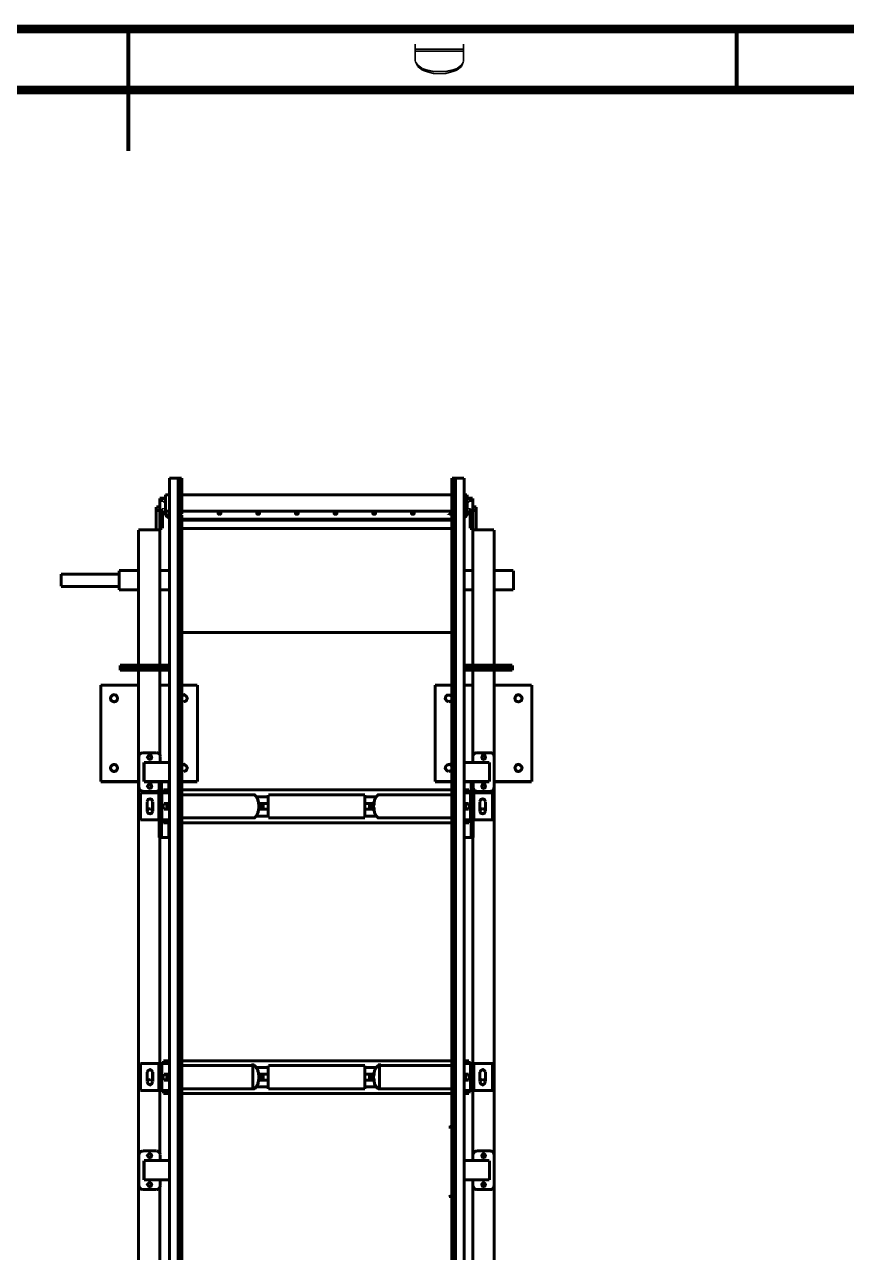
# Model space of a CAD drawing. Extents: x 0.1 to 11.6, y 0.3 to 16.3.
# Drawn here: x 5.505 to 8.198, y 12.231 to 16.254 of the extents above; entities that cross this region are included whole.
import ezdxf

# ---------------------------------------------------------------- set-up
doc = ezdxf.new("R2010")
doc.units = 0
doc.layers.get('0').update_dxf_attribs({"linetype": 'CONTINUOUS'})

msp = doc.modelspace()

# ---------------------------------------------------------------- linework, layer by layer
at = {"color": 0}
for points, const_width in [([(0.126682, 16.24), (11.565, 16.24)], 0.028333), ([(5.845, 16.04), (5.845, 16.24)], 0.013333), ([(5.845, 16.24), (5.845, 15.84)], 0.013333), ([(7.83832, 16.04), (7.83832, 16.24)], 0.013333), ([(6.785, 16.1333), (6.785, 16.19)], 0.005208), ([(6.94336, 16.1733), (6.785, 16.1733)], 0.005208), ([(6.94336, 16.19), (6.94336, 16.1333)], 0.005208), ([(6.94336, 16.1667), (6.785, 16.1667)], 0.005208), ([(6.79335, 16.1167), (6.785, 16.1333)], 0.005208), ([(6.79335, 16.1217), (6.785, 16.1333)], 0.005208), ([(6.94336, 16.1333), (6.93668, 16.1167)], 0.005208), ([(6.94336, 16.1333), (6.93668, 16.1217)], 0.005208), ([(6.80832, 16.11), (6.79335, 16.1217)], 0.005208), ([(6.80832, 16.105), (6.79335, 16.1167)], 0.005208), ([(6.82335, 16.105), (6.80832, 16.11)], 0.005208), ([(6.82335, 16.1), (6.80832, 16.105)], 0.005208), ([(6.84668, 16.1), (6.82335, 16.105)], 0.005208), ([(6.84668, 16.0933), (6.82335, 16.1)], 0.005208), ([(6.88336, 16.1), (6.84668, 16.1)], 0.005208), ([(6.88336, 16.0933), (6.84668, 16.0933)], 0.005208), ([(6.90668, 16.105), (6.88336, 16.1)], 0.005208), ([(6.90668, 16.1), (6.88336, 16.0933)], 0.005208), ([(6.92165, 16.11), (6.90668, 16.105)], 0.005208), ([(6.92165, 16.105), (6.90668, 16.1)], 0.005208), ([(6.93668, 16.1217), (6.92165, 16.11)], 0.005208), ([(6.93668, 16.1167), (6.92165, 16.105)], 0.005208), ([(0.37169, 16.04), (11.3083, 16.04)], 0.028333), ([(5.97999, 14.7683), (5.97999, 9.31999)], 0.01), ([(5.97999, 14.7683), (6.00836, 14.7683)], 0.01), ([(6.00836, 14.7683), (6.00836, 9.31999)], 0.01), ([(6.00836, 14.7683), (6.01665, 14.7683)], 0.01), ([(6.01665, 14.135), (6.01665, 14.7683)], 0.01), ([(6.02001, 14.7683), (6.01665, 14.7683)], 0.01), ([(6.01665, 14.7683), (6.01665, 9.31999)], 0.01), ([(6.02001, 14.7683), (6.02001, 9.31999)], 0.01), ([(6.90831, 14.7683), (6.905, 14.7683)], 0.01), ([(6.905, 14.7683), (6.905, 9.31999)], 0.01), ([(6.90831, 14.135), (6.90831, 14.7683)], 0.01), ([(6.90831, 14.7683), (6.91667, 14.7683)], 0.01), ([(6.90831, 14.7683), (6.90831, 9.31999)], 0.01), ([(6.94499, 14.7683), (6.91667, 14.7683)], 0.01), ([(6.91667, 14.7683), (6.91667, 9.31999)], 0.01), ([(6.94499, 14.7683), (6.94499, 9.31999)], 0.01), ([(5.94835, 14.7017), (5.94835, 14.6567)], 0.01), ([(5.94835, 14.7017), (5.96669, 14.7017)], 0.01), ([(5.96669, 14.7133), (5.96669, 14.66)], 0.01), ([(5.96669, 14.7133), (5.97999, 14.7133)], 0.01), ([(6.02001, 14.7133), (6.905, 14.7133)], 0.01), ([(6.94499, 14.7133), (6.95503, 14.7133)], 0.01), ([(6.95503, 14.66), (6.95503, 14.7133)], 0.01), ([(6.97331, 14.7017), (6.95503, 14.7017)], 0.01), ([(6.97331, 14.6567), (6.97331, 14.7017)], 0.01), ([(5.93668, 14.6617), (5.93668, 14.6733)], 0.01), ([(5.93668, 14.6733), (5.94835, 14.6733)], 0.01), ([(5.94835, 14.6617), (5.93668, 14.6617)], 0.01), ([(5.93668, 14.6617), (5.93668, 14.5983)], 0.01), ([(5.94835, 14.6567), (5.96669, 14.6567)], 0.01), ([(5.94835, 14.6267), (5.94835, 14.6567)], 0.01), ([(5.95665, 14.605), (5.95665, 14.6517)], 0.01), ([(5.95665, 14.6517), (5.96669, 14.6517)], 0.01), ([(5.96669, 14.66), (5.96669, 14.6567)], 0.01), ([(5.96669, 14.66), (5.97999, 14.66)], 0.01), ([(5.96669, 14.66), (5.96669, 14.6567), (5.96832, 14.6533), (5.96832, 14.6517), (5.97, 14.6483), (5.97331, 14.6467), (5.97499, 14.645), (5.97835, 14.6417), (5.97999, 14.6417)], 0.01), ([(5.96669, 14.6533), (5.96669, 14.6567)], 0.01), ([(5.97999, 14.6383), (5.97835, 14.6383), (5.97499, 14.6417), (5.97331, 14.6433), (5.97, 14.6467), (5.96832, 14.6483), (5.96832, 14.6517), (5.96669, 14.6533), (5.96669, 14.6567)], 0.01), ([(5.97999, 14.6367), (5.97835, 14.6383), (5.97499, 14.64), (5.97331, 14.6417), (5.97, 14.6433), (5.96832, 14.6467), (5.96832, 14.6483), (5.96669, 14.6517), (5.96669, 14.6533)], 0.01), ([(6.02001, 14.66), (6.905, 14.66)], 0.01), ([(6.02165, 14.6517), (6.02001, 14.6533)], 0.01), ([(6.02001, 14.65), (6.02001, 14.6517), (6.02165, 14.6517)], 0.01), ([(6.02001, 14.65), (6.02165, 14.65)], 0.01), ([(6.14665, 14.65), (6.14333, 14.6517), (6.14165, 14.65)], 0.01), ([(6.27333, 14.65), (6.27165, 14.6517), (6.26833, 14.65)], 0.01), ([(6.40001, 14.65), (6.39833, 14.6517), (6.39501, 14.65)], 0.01), ([(6.52669, 14.65), (6.52501, 14.6517), (6.52165, 14.65)], 0.01), ([(6.65332, 14.65), (6.65169, 14.6517), (6.64833, 14.65)], 0.01), ([(6.78, 14.65), (6.77832, 14.6517), (6.77501, 14.65)], 0.01), ([(6.905, 14.655), (6.90332, 14.655), (6.90332, 14.6533), (6.90169, 14.6533), (6.90001, 14.6517), (6.90169, 14.6517), (6.90169, 14.65), (6.90332, 14.65), (6.905, 14.65)], 0.01), ([(6.905, 14.6517), (6.90169, 14.65)], 0.01), ([(6.94499, 14.66), (6.95503, 14.66)], 0.01), ([(6.94499, 14.6433), (6.94667, 14.645), (6.94997, 14.6467), (6.95167, 14.6483), (6.95335, 14.6517), (6.95503, 14.6533), (6.95503, 14.6567), (6.95503, 14.66)], 0.01), ([(6.95503, 14.6567), (6.95503, 14.6533), (6.95503, 14.6517), (6.95335, 14.6483), (6.95167, 14.6467), (6.94997, 14.6433), (6.94667, 14.6417), (6.94499, 14.64)], 0.01), ([(6.95503, 14.6533), (6.95503, 14.6517), (6.95503, 14.6483), (6.95335, 14.6467), (6.95167, 14.6433), (6.94997, 14.6417), (6.94667, 14.64), (6.94499, 14.6383)], 0.01), ([(6.95503, 14.66), (6.95503, 14.6567)], 0.01), ([(6.95503, 14.6567), (6.95503, 14.6533)], 0.01), ([(6.97331, 14.6567), (6.95503, 14.6567)], 0.01), ([(6.965, 14.6517), (6.95503, 14.6517)], 0.01), ([(6.965, 14.605), (6.965, 14.6517)], 0.01), ([(6.97331, 14.6733), (6.98503, 14.6733)], 0.01), ([(6.98503, 14.6617), (6.97331, 14.6617)], 0.01), ([(6.97331, 14.6267), (6.97331, 14.6567)], 0.01), ([(6.98503, 14.6733), (6.98503, 14.6617)], 0.01), ([(6.98503, 14.6617), (6.98503, 14.5983)], 0.01), ([(5.94835, 14.6267), (5.94835, 14.5983)], 0.01), ([(5.94835, 14.605), (5.95665, 14.605)], 0.01), ([(5.95665, 14.6033), (5.94835, 14.6033)], 0.01), ([(5.95665, 14.605), (5.95665, 14.6033)], 0.01), ([(6.905, 14.6333), (6.02001, 14.6333)], 0.01), ([(6.02001, 14.63), (6.905, 14.63)], 0.01), ([(6.905, 14.6033), (6.02001, 14.6033)], 0.01), ([(6.965, 14.605), (6.97331, 14.605)], 0.01), ([(6.965, 14.6033), (6.965, 14.605)], 0.01), ([(6.97331, 14.6033), (6.965, 14.6033)], 0.01), ([(6.97331, 14.6267), (6.97331, 14.5983)], 0.01), ([(5.87831, 14.5983), (5.87831, 14.155)], 0.01), ([(5.87831, 14.5983), (5.94835, 14.5983)], 0.01), ([(5.94835, 14.5983), (5.94997, 14.5983)], 0.01), ([(5.94835, 14.5983), (5.94835, 14.155)], 0.01), ([(6.97331, 14.5983), (6.97499, 14.5983)], 0.01), ([(6.97331, 14.5983), (6.97331, 14.155)], 0.01), ([(6.97331, 14.5983), (7.04335, 14.5983)], 0.01), ([(7.04335, 14.5983), (7.04335, 14.155)], 0.01), ([(5.815, 14.4533), (5.625, 14.4533)], 0.01), ([(5.625, 14.4533), (5.625, 14.4133)], 0.01), ([(5.87831, 14.465), (5.815, 14.465)], 0.01), ([(5.815, 14.4017), (5.815, 14.465)], 0.01), ([(5.97999, 14.465), (5.94835, 14.465)], 0.01), ([(6.97331, 14.465), (6.94499, 14.465)], 0.01), ([(7.10667, 14.465), (7.04335, 14.465)], 0.01), ([(7.10667, 14.465), (7.10667, 14.425)], 0.01), ([(5.625, 14.4133), (5.63667, 14.4133)], 0.01), ([(5.80165, 14.4133), (5.63667, 14.4133)], 0.01), ([(5.63667, 14.4133), (5.63835, 14.4133)], 0.01), ([(5.80165, 14.4133), (5.815, 14.4133)], 0.01), ([(5.80165, 14.4133), (5.80333, 14.4133)], 0.01), ([(5.815, 14.4017), (5.87831, 14.4017)], 0.01), ([(5.94835, 14.4017), (5.97999, 14.4017)], 0.01), ([(6.94499, 14.4017), (6.97331, 14.4017)], 0.01), ([(7.04335, 14.4017), (7.10667, 14.4017)], 0.01), ([(7.10667, 14.425), (7.10667, 14.4017)], 0.01), ([(6.02001, 14.2617), (6.905, 14.2617)], 0.01), ([(5.81836, 14.155), (5.81836, 14.1467)], 0.01), ([(5.81836, 14.155), (5.97999, 14.155)], 0.01), ([(5.81836, 14.1467), (5.97999, 14.1467)], 0.01), ([(5.81836, 14.1383), (5.81836, 14.1467)], 0.01), ([(5.97999, 14.1383), (5.81836, 14.1383)], 0.01), ([(5.87831, 9.83003), (5.87831, 14.1383)], 0.01), ([(5.94835, 13.8633), (5.94835, 14.1383)], 0.01), ([(6.00836, 14.135), (6.01665, 14.135)], 0.01), ([(6.01665, 14.135), (6.01665, 9.95335)], 0.01), ([(6.90831, 14.135), (6.91667, 14.135)], 0.01), ([(6.90831, 14.135), (6.90831, 9.95335)], 0.01), ([(7.10335, 14.155), (6.94499, 14.155)], 0.01), ([(7.10335, 14.1467), (6.94499, 14.1467)], 0.01), ([(6.94499, 14.1383), (7.10335, 14.1383)], 0.01), ([(6.97331, 13.8567), (6.97331, 14.1383)], 0.01), ([(7.04335, 13.8567), (7.04335, 14.1383)], 0.01), ([(7.10335, 14.1467), (7.10335, 14.155)], 0.01), ([(7.10335, 14.1467), (7.10335, 14.1383)], 0.01), ([(5.75499, 14.09), (5.75499, 13.7733)], 0.01), ([(5.87831, 14.09), (5.75499, 14.09)], 0.01), ([(5.97999, 14.09), (5.94835, 14.09)], 0.01), ([(6.07167, 14.09), (6.02001, 14.09)], 0.01), ([(6.07167, 13.7733), (6.07167, 14.09)], 0.01), ([(6.84999, 13.7733), (6.84999, 14.09)], 0.01), ([(6.84999, 14.09), (6.905, 14.09)], 0.01), ([(6.94499, 14.09), (6.97331, 14.09)], 0.01), ([(7.04335, 14.09), (7.16667, 14.09)], 0.01), ([(7.16667, 14.09), (7.16667, 13.7733)], 0.01), ([(6.02669, 14.035), (6.035, 14.0383), (6.03836, 14.0467), (6.035, 14.0533), (6.02832, 14.0583), (6.02001, 14.055)], 0.01), ([(6.02001, 14.0367), (6.02669, 14.035)], 0.01), ([(6.905, 14.0533), (6.89833, 14.0567), (6.88997, 14.0567), (6.88499, 14.0517), (6.88336, 14.045), (6.88835, 14.0383), (6.89501, 14.035)], 0.01), ([(6.89501, 14.035), (6.90001, 14.0367), (6.905, 14.04)], 0.01), ([(5.89333, 13.8683), (5.88667, 13.8666), (5.88167, 13.8633), (5.87999, 13.8567)], 0.01), ([(5.87999, 13.8567), (5.87999, 13.755)], 0.01), ([(5.93832, 13.8683), (5.89333, 13.8683)], 0.01), ([(5.89665, 13.7733), (5.89665, 13.8366)], 0.01), ([(5.89665, 13.8366), (5.97999, 13.8366)], 0.01), ([(5.91499, 13.86), (5.91168, 13.8583), (5.91, 13.8533), (5.91168, 13.8483), (5.91499, 13.8467)], 0.01), ([(5.94997, 13.8567), (5.94835, 13.8633), (5.94336, 13.8666), (5.93832, 13.8683)], 0.01), ([(5.94997, 13.8366), (5.94997, 13.8567)], 0.01), ([(7.02832, 13.8366), (6.94499, 13.8366)], 0.01), ([(6.98665, 13.8683), (6.97999, 13.8666), (6.97667, 13.8633), (6.97331, 13.8567)], 0.01), ([(6.97331, 13.8567), (6.97331, 13.8366)], 0.01), ([(7.03168, 13.8683), (6.98665, 13.8683)], 0.01), ([(7.02832, 13.8366), (7.02832, 13.7733)], 0.01), ([(7.04335, 13.8567), (7.04167, 13.8633), (7.03836, 13.8666), (7.03168, 13.8683)], 0.01), ([(7.04335, 13.755), (7.04335, 13.8567)], 0.01), ([(6.02669, 13.8066), (6.035, 13.81), (6.03836, 13.8184), (6.035, 13.825), (6.02832, 13.83), (6.02001, 13.8267)], 0.01), ([(6.02001, 13.81), (6.02669, 13.8066)], 0.01), ([(6.905, 13.825), (6.89833, 13.83), (6.88997, 13.8283), (6.88499, 13.8233), (6.88336, 13.8167), (6.88835, 13.81), (6.89501, 13.8066)], 0.01), ([(6.89501, 13.8066), (6.90001, 13.8083), (6.905, 13.8117)], 0.01), ([(5.75499, 13.7733), (5.87831, 13.7733)], 0.01), ([(5.87999, 13.755), (5.88167, 13.7483), (5.88667, 13.7433), (5.89333, 13.7416)], 0.01), ([(5.89665, 13.7733), (5.97999, 13.7733)], 0.01), ([(5.91499, 13.765), (5.91168, 13.7633), (5.91, 13.7584), (5.91168, 13.7533), (5.91499, 13.7517)], 0.01), ([(5.93832, 13.7416), (5.94336, 13.7433), (5.94835, 13.7483), (5.94997, 13.755)], 0.01), ([(5.94667, 13.7733), (5.94667, 13.59)], 0.01), ([(5.94997, 13.755), (5.94997, 13.7733)], 0.01), ([(5.94997, 13.7733), (5.95335, 13.7733)], 0.01), ([(5.97835, 13.7733), (5.95335, 13.7733)], 0.01), ([(5.95335, 13.7733), (5.95335, 13.7367)], 0.01), ([(5.97835, 13.7733), (5.97999, 13.7733)], 0.01), ([(5.97835, 13.7467), (5.97835, 13.7733)], 0.01), ([(6.00836, 13.7733), (6.00836, 13.59)], 0.01), ([(6.02001, 13.7733), (6.07167, 13.7733)], 0.01), ([(6.905, 13.7733), (6.84999, 13.7733)], 0.01), ([(6.91336, 13.59), (6.91336, 13.7733)], 0.01), ([(7.02832, 13.7733), (6.94499, 13.7733)], 0.01), ([(6.94499, 13.7733), (6.96832, 13.7733)], 0.01), ([(6.96832, 13.7733), (6.97331, 13.7733)], 0.01), ([(6.96832, 13.7367), (6.96832, 13.7733)], 0.01), ([(6.97331, 13.7733), (6.97331, 13.755)], 0.01), ([(6.97331, 13.755), (6.97667, 13.7483), (6.97999, 13.7433), (6.98665, 13.7416)], 0.01), ([(6.97331, 13.7367), (6.97331, 13.755)], 0.01), ([(6.97499, 13.59), (6.97499, 13.7733)], 0.01), ([(7.03168, 13.7416), (7.03836, 13.7433), (7.04167, 13.7483), (7.04335, 13.755)], 0.01), ([(7.16667, 13.7733), (7.04335, 13.7733)], 0.01), ([(7.04335, 12.5517), (7.04335, 13.755)], 0.01), ([(5.88499, 13.6483), (5.88499, 13.7367)], 0.01), ([(5.88499, 13.7367), (5.94499, 13.7367)], 0.01), ([(5.89333, 13.7416), (5.93832, 13.7416)], 0.01), ([(5.92503, 13.7083), (5.92165, 13.715), (5.91667, 13.7167), (5.91, 13.715), (5.90668, 13.7083)], 0.01), ([(5.94499, 13.7367), (5.94499, 13.6483)], 0.01), ([(5.94499, 13.7367), (5.95335, 13.7367)], 0.01), ([(5.94835, 13.7367), (5.94835, 13.7467)], 0.01), ([(5.95335, 13.7367), (5.95335, 13.6483)], 0.01), ([(5.95335, 13.7367), (5.95503, 13.7367)], 0.01), ([(5.95503, 13.6483), (5.95503, 13.7367)], 0.01), ([(5.95503, 13.7367), (5.97999, 13.7367)], 0.01), ([(5.96001, 13.7367), (5.96001, 13.7467)], 0.01), ([(5.96001, 13.7467), (5.97999, 13.7467)], 0.01), ([(6.02001, 13.7467), (6.905, 13.7467)], 0.01), ([(6.25331, 13.73), (6.02001, 13.73)], 0.01), ([(6.25331, 13.655), (6.25667, 13.655), (6.25836, 13.655), (6.25999, 13.6567), (6.26167, 13.6583), (6.26335, 13.66), (6.26497, 13.6617), (6.26665, 13.665), (6.26833, 13.6683), (6.27001, 13.6717), (6.27001, 13.675), (6.27165, 13.6783), (6.27165, 13.6816), (6.27333, 13.6867), (6.27333, 13.69), (6.27333, 13.695), (6.27333, 13.6983), (6.27165, 13.7017), (6.27165, 13.7067), (6.27001, 13.71), (6.27001, 13.7133), (6.26833, 13.7167), (6.26665, 13.72), (6.26497, 13.7233), (6.26335, 13.725), (6.26167, 13.7267), (6.25999, 13.7283), (6.25836, 13.73), (6.25667, 13.73), (6.25331, 13.73)], 0.01), ([(6.30333, 13.7233), (6.26497, 13.7233)], 0.01), ([(6.26497, 13.7233), (6.26665, 13.7233)], 0.01), ([(6.26497, 13.7233), (6.26665, 13.7233)], 0.01), ([(6.62001, 13.73), (6.30333, 13.73)], 0.01), ([(6.30333, 13.655), (6.30333, 13.73)], 0.01), ([(6.62001, 13.655), (6.62001, 13.73)], 0.01), ([(6.62001, 13.7233), (6.65668, 13.7233)], 0.01), ([(6.66835, 13.73), (6.66667, 13.73), (6.66336, 13.73), (6.66168, 13.7283), (6.66, 13.7267), (6.65831, 13.725), (6.65668, 13.7233), (6.655, 13.72), (6.65332, 13.7167), (6.65169, 13.7133), (6.65169, 13.71), (6.65001, 13.7067), (6.65001, 13.7017), (6.65001, 13.6983), (6.64833, 13.695), (6.64833, 13.69), (6.65001, 13.6867), (6.65001, 13.6816), (6.65001, 13.6783), (6.65169, 13.675), (6.65169, 13.6717), (6.65332, 13.6683), (6.655, 13.665), (6.65668, 13.6617), (6.65831, 13.66), (6.66, 13.6583), (6.66168, 13.6567), (6.66336, 13.655), (6.66667, 13.655), (6.66835, 13.655)], 0.01), ([(6.65668, 13.7233), (6.65831, 13.7233)], 0.01), ([(6.65668, 13.7233), (6.65831, 13.7233)], 0.01), ([(6.905, 13.73), (6.66835, 13.73)], 0.01), ([(6.94499, 13.7467), (6.96164, 13.7467)], 0.01), ([(6.96669, 13.7367), (6.94499, 13.7367)], 0.01), ([(6.96164, 13.7367), (6.96164, 13.7467)], 0.01), ([(6.96669, 13.7367), (6.96669, 13.6483)], 0.01), ([(6.96669, 13.7367), (6.96832, 13.7367)], 0.01), ([(6.96832, 13.6483), (6.96832, 13.7367)], 0.01), ([(6.96832, 13.7367), (6.97667, 13.7367)], 0.01), ([(6.97667, 13.6483), (6.97667, 13.7367)], 0.01), ([(7.03836, 13.7367), (6.97667, 13.7367)], 0.01), ([(6.98665, 13.7416), (7.03168, 13.7416)], 0.01), ([(7.01497, 13.7083), (7.01167, 13.715), (7.00667, 13.7167), (7, 13.715), (6.99669, 13.7083)], 0.01), ([(7.03836, 13.7367), (7.03836, 13.6483)], 0.01), ([(5.90668, 13.7083), (5.90668, 13.6767)], 0.01), ([(5.91667, 13.685), (5.91, 13.6833), (5.90668, 13.6767)], 0.01), ([(5.90668, 13.6767), (5.91, 13.67), (5.91667, 13.6683), (5.92165, 13.67), (5.92503, 13.6767)], 0.01), ([(5.92503, 13.6767), (5.92165, 13.6833), (5.91667, 13.685)], 0.01), ([(5.92503, 13.6767), (5.92503, 13.7083)], 0.01), ([(5.96164, 13.7017), (5.95833, 13.6917), (5.96164, 13.6833)], 0.01), ([(5.97, 13.7017), (5.96164, 13.7017)], 0.01), ([(5.96164, 13.6833), (5.97, 13.6833)], 0.01), ([(5.97, 13.6833), (5.97168, 13.6917), (5.97, 13.7017)], 0.01), ([(5.97, 13.7017), (5.97331, 13.7017)], 0.01), ([(5.97331, 13.6833), (5.97, 13.6833)], 0.01), ([(5.97999, 13.7017), (5.97331, 13.7017)], 0.01), ([(5.97331, 13.6833), (5.97999, 13.6833)], 0.01), ([(6.27165, 13.6833), (6.27501, 13.6917), (6.27165, 13.7017)], 0.01), ([(6.30333, 13.7017), (6.27165, 13.7017)], 0.01), ([(6.27165, 13.6833), (6.30333, 13.6833)], 0.01), ([(6.27501, 13.6917), (6.28668, 13.6917)], 0.01), ([(6.28668, 13.6833), (6.28668, 13.7017)], 0.01), ([(6.65001, 13.7017), (6.62001, 13.7017)], 0.01), ([(6.62001, 13.6833), (6.65001, 13.6833)], 0.01), ([(6.63499, 13.6833), (6.63499, 13.7017)], 0.01), ([(6.63499, 13.6917), (6.64665, 13.6917)], 0.01), ([(6.65001, 13.7017), (6.64665, 13.6917), (6.65001, 13.6833)], 0.01), ([(6.94835, 13.7017), (6.94499, 13.7017)], 0.01), ([(6.94499, 13.6833), (6.94835, 13.6833)], 0.01), ([(6.94835, 13.7017), (6.95167, 13.7017)], 0.01), ([(6.95167, 13.6833), (6.94835, 13.6833)], 0.01), ([(6.95167, 13.7017), (6.94997, 13.6917), (6.95167, 13.6833)], 0.01), ([(6.96001, 13.7017), (6.95167, 13.7017)], 0.01), ([(6.95167, 13.6833), (6.96001, 13.6833)], 0.01), ([(6.96001, 13.6833), (6.96332, 13.6917), (6.96001, 13.7017)], 0.01), ([(6.99669, 13.7083), (6.99669, 13.6767)], 0.01), ([(7.00667, 13.685), (7, 13.6833), (6.99669, 13.6767)], 0.01), ([(6.99669, 13.6767), (7, 13.67), (7.00667, 13.6683), (7.01167, 13.67), (7.01497, 13.6767)], 0.01), ([(7.01497, 13.6767), (7.01167, 13.6833), (7.00667, 13.685)], 0.01), ([(7.01497, 13.6767), (7.01497, 13.7083)], 0.01), ([(5.88499, 13.6483), (5.94499, 13.6483)], 0.01), ([(5.95335, 13.6483), (5.94499, 13.6483)], 0.01), ([(5.94835, 12.85), (5.94835, 13.6483)], 0.01), ([(5.95503, 13.6483), (5.95335, 13.6483)], 0.01), ([(5.95335, 13.6483), (5.95335, 13.59)], 0.01), ([(5.95503, 13.6483), (5.97999, 13.6483)], 0.01), ([(5.96001, 13.6483), (5.96001, 13.6383)], 0.01), ([(5.96001, 13.6383), (5.97999, 13.6383)], 0.01), ([(5.97835, 13.59), (5.97835, 13.6383)], 0.01), ([(6.02001, 13.655), (6.25331, 13.655)], 0.01), ([(6.02001, 13.6383), (6.905, 13.6383)], 0.01), ([(6.26497, 13.66), (6.26497, 13.6617)], 0.01), ([(6.30333, 13.66), (6.26497, 13.66)], 0.01), ([(6.26497, 13.66), (6.26665, 13.66)], 0.01), ([(6.30333, 13.655), (6.62001, 13.655)], 0.01), ([(6.62001, 13.66), (6.65668, 13.66)], 0.01), ([(6.65668, 13.6617), (6.65668, 13.66)], 0.01), ([(6.65668, 13.66), (6.65831, 13.66)], 0.01), ([(6.66835, 13.655), (6.905, 13.655)], 0.01), ([(6.96669, 13.6483), (6.94499, 13.6483)], 0.01), ([(6.94499, 13.6383), (6.96164, 13.6383)], 0.01), ([(6.96164, 13.6483), (6.96164, 13.6383)], 0.01), ([(6.96832, 13.6483), (6.96669, 13.6483)], 0.01), ([(6.97667, 13.6483), (6.96832, 13.6483)], 0.01), ([(6.96832, 13.59), (6.96832, 13.6483)], 0.01), ([(6.97331, 12.85), (6.97331, 13.6483)], 0.01), ([(7.03836, 13.6483), (6.97667, 13.6483)], 0.01), ([(5.95335, 13.59), (5.94835, 13.59)], 0.01), ([(5.97835, 13.59), (5.95335, 13.59)], 0.01), ([(5.97999, 13.59), (5.97835, 13.59)], 0.01), ([(6.94499, 13.59), (6.96832, 13.59)], 0.01), ([(6.97331, 13.59), (6.96832, 13.59)], 0.01), ([(5.88499, 12.7617), (5.88499, 12.85)], 0.01), ([(5.88499, 12.85), (5.94499, 12.85)], 0.01), ([(5.92503, 12.8217), (5.92165, 12.8267), (5.91667, 12.83), (5.91, 12.8267), (5.90668, 12.8217)], 0.01), ([(5.94499, 12.85), (5.94499, 12.7617)], 0.01), ([(5.94499, 12.85), (5.95335, 12.85)], 0.01), ([(5.95335, 12.7617), (5.95335, 12.85)], 0.01), ([(5.95335, 12.85), (5.95335, 12.7617)], 0.01), ([(5.95335, 12.85), (5.95503, 12.85)], 0.01), ([(5.95503, 12.7617), (5.95503, 12.85)], 0.01), ([(5.95503, 12.85), (5.97999, 12.85)], 0.01), ([(5.96001, 12.85), (5.96001, 12.8583)], 0.01), ([(5.96001, 12.8583), (5.97999, 12.8583)], 0.01), ([(6.02001, 12.8583), (6.905, 12.8583)], 0.01), ([(6.25331, 12.8433), (6.02001, 12.8433)], 0.01), ([(6.25331, 12.7617), (6.25331, 12.85)], 0.01), ([(6.25331, 12.7667), (6.25667, 12.7667), (6.25836, 12.7683), (6.25999, 12.77), (6.26167, 12.77), (6.26335, 12.7733), (6.26497, 12.775), (6.26665, 12.7783), (6.26833, 12.78), (6.27001, 12.7833), (6.27001, 12.7867), (6.27165, 12.7917), (6.27165, 12.795), (6.27333, 12.7983), (6.27333, 12.8033), (6.27333, 12.8066), (6.27333, 12.8117), (6.27165, 12.815), (6.27165, 12.82), (6.27001, 12.8233), (6.27001, 12.8267), (6.26833, 12.83), (6.26665, 12.8333), (6.26497, 12.835), (6.26335, 12.8383), (6.26167, 12.84), (6.25999, 12.8417), (6.25836, 12.8417), (6.25667, 12.8433), (6.25331, 12.8433)], 0.01), ([(6.30333, 12.8366), (6.26497, 12.8366)], 0.01), ([(6.26497, 12.8366), (6.26665, 12.8366)], 0.01), ([(6.26497, 12.8366), (6.26665, 12.8366)], 0.01), ([(6.62001, 12.8433), (6.30333, 12.8433)], 0.01), ([(6.30333, 12.7667), (6.30333, 12.8433)], 0.01), ([(6.62001, 12.7667), (6.62001, 12.8433)], 0.01), ([(6.62001, 12.8366), (6.65668, 12.8366)], 0.01), ([(6.66835, 12.8433), (6.66667, 12.8433), (6.66336, 12.8417), (6.66168, 12.8417), (6.66, 12.84), (6.65831, 12.8383), (6.65668, 12.835), (6.655, 12.8333), (6.65332, 12.83), (6.65169, 12.8267), (6.65169, 12.8233), (6.65001, 12.82), (6.65001, 12.815), (6.65001, 12.8117), (6.64833, 12.8066), (6.64833, 12.8033), (6.65001, 12.7983), (6.65001, 12.795), (6.65001, 12.7917), (6.65169, 12.7867), (6.65169, 12.7833), (6.65332, 12.78), (6.655, 12.7783), (6.65668, 12.775), (6.65831, 12.7733), (6.66, 12.77), (6.66168, 12.77), (6.66336, 12.7683), (6.66667, 12.7667), (6.66835, 12.7667)], 0.01), ([(6.65668, 12.8366), (6.65831, 12.8366)], 0.01), ([(6.65668, 12.8366), (6.65831, 12.8366)], 0.01), ([(6.66835, 12.85), (6.66835, 12.7617)], 0.01), ([(6.905, 12.8433), (6.66835, 12.8433)], 0.01), ([(6.94499, 12.8583), (6.96164, 12.8583)], 0.01), ([(6.96669, 12.85), (6.94499, 12.85)], 0.01), ([(6.96164, 12.85), (6.96164, 12.8583)], 0.01), ([(6.96669, 12.85), (6.96669, 12.7617)], 0.01), ([(6.96669, 12.85), (6.96832, 12.85)], 0.01), ([(6.96832, 12.85), (6.96832, 12.7617)], 0.01), ([(6.96832, 12.7617), (6.96832, 12.85)], 0.01), ([(6.96832, 12.85), (6.97667, 12.85)], 0.01), ([(6.97667, 12.7617), (6.97667, 12.85)], 0.01), ([(7.03836, 12.85), (6.97667, 12.85)], 0.01), ([(7.01497, 12.8217), (7.01167, 12.8267), (7.00667, 12.83), (7, 12.8267), (6.99669, 12.8217)], 0.01), ([(7.03836, 12.85), (7.03836, 12.7617)], 0.01), ([(5.90668, 12.8217), (5.90668, 12.79)], 0.01), ([(5.91667, 12.7983), (5.91, 12.795), (5.90668, 12.79)], 0.01), ([(5.90668, 12.79), (5.91, 12.7833), (5.91667, 12.78), (5.92165, 12.7833), (5.92503, 12.79)], 0.01), ([(5.92503, 12.79), (5.92165, 12.795), (5.91667, 12.7983)], 0.01), ([(5.92503, 12.79), (5.92503, 12.8217)], 0.01), ([(5.96164, 12.815), (5.95833, 12.805), (5.96164, 12.795)], 0.01), ([(5.97, 12.815), (5.96164, 12.815)], 0.01), ([(5.96164, 12.795), (5.97, 12.795)], 0.01), ([(5.97, 12.795), (5.97168, 12.805), (5.97, 12.815)], 0.01), ([(5.97, 12.815), (5.97331, 12.815)], 0.01), ([(5.97331, 12.795), (5.97, 12.795)], 0.01), ([(5.97999, 12.815), (5.97331, 12.815)], 0.01), ([(5.97331, 12.795), (5.97999, 12.795)], 0.01), ([(6.27165, 12.795), (6.27501, 12.805), (6.27165, 12.815)], 0.01), ([(6.30333, 12.815), (6.27165, 12.815)], 0.01), ([(6.27165, 12.795), (6.30333, 12.795)], 0.01), ([(6.27501, 12.805), (6.28668, 12.805)], 0.01), ([(6.28668, 12.795), (6.28668, 12.815)], 0.01), ([(6.65001, 12.815), (6.62001, 12.815)], 0.01), ([(6.62001, 12.795), (6.65001, 12.795)], 0.01), ([(6.63499, 12.795), (6.63499, 12.815)], 0.01), ([(6.63499, 12.805), (6.64665, 12.805)], 0.01), ([(6.65001, 12.815), (6.64665, 12.805), (6.65001, 12.795)], 0.01), ([(6.94835, 12.815), (6.94499, 12.815)], 0.01), ([(6.94499, 12.795), (6.94835, 12.795)], 0.01), ([(6.94835, 12.815), (6.95167, 12.815)], 0.01), ([(6.95167, 12.795), (6.94835, 12.795)], 0.01), ([(6.95167, 12.815), (6.94997, 12.805), (6.95167, 12.795)], 0.01), ([(6.96001, 12.815), (6.95167, 12.815)], 0.01), ([(6.95167, 12.795), (6.96001, 12.795)], 0.01), ([(6.96001, 12.795), (6.96332, 12.805), (6.96001, 12.815)], 0.01), ([(6.99669, 12.8217), (6.99669, 12.79)], 0.01), ([(7.00667, 12.7983), (7, 12.795), (6.99669, 12.79)], 0.01), ([(6.99669, 12.79), (7, 12.7833), (7.00667, 12.78), (7.01167, 12.7833), (7.01497, 12.79)], 0.01), ([(7.01497, 12.79), (7.01167, 12.795), (7.00667, 12.7983)], 0.01), ([(7.01497, 12.79), (7.01497, 12.8217)], 0.01), ([(5.88499, 12.7617), (5.94499, 12.7617)], 0.01), ([(5.95335, 12.7617), (5.94499, 12.7617)], 0.01), ([(5.94835, 12.5583), (5.94835, 12.7617)], 0.01), ([(5.95503, 12.7617), (5.95335, 12.7617)], 0.01), ([(5.95503, 12.7617), (5.97999, 12.7617)], 0.01), ([(5.96001, 12.7617), (5.96001, 12.7517)], 0.01), ([(5.96001, 12.7517), (5.97999, 12.7517)], 0.01), ([(6.02001, 12.7667), (6.25331, 12.7667)], 0.01), ([(6.02001, 12.7517), (6.905, 12.7517)], 0.01), ([(6.30333, 12.7733), (6.26497, 12.7733)], 0.01), ([(6.26497, 12.7733), (6.26665, 12.7733)], 0.01), ([(6.26497, 12.7733), (6.26665, 12.7733)], 0.01), ([(6.30333, 12.7667), (6.62001, 12.7667)], 0.01), ([(6.62001, 12.7733), (6.65668, 12.7733)], 0.01), ([(6.65668, 12.7733), (6.65831, 12.7733)], 0.01), ([(6.65668, 12.7733), (6.65831, 12.7733)], 0.01), ([(6.66835, 12.7667), (6.905, 12.7667)], 0.01), ([(6.96669, 12.7617), (6.94499, 12.7617)], 0.01), ([(6.94499, 12.7517), (6.96164, 12.7517)], 0.01), ([(6.96164, 12.7617), (6.96164, 12.7517)], 0.01), ([(6.96832, 12.7617), (6.96669, 12.7617)], 0.01), ([(6.97667, 12.7617), (6.96832, 12.7617)], 0.01), ([(6.97331, 12.5517), (6.97331, 12.7617)], 0.01), ([(7.03836, 12.7617), (6.97667, 12.7617)], 0.01), ([(6.89501, 12.6417), (6.90001, 12.6417), (6.905, 12.6467)], 0.01), ([(5.89333, 12.5633), (5.88667, 12.5617), (5.88167, 12.5566), (5.87999, 12.5517)], 0.01), ([(5.87999, 12.5517), (5.87999, 12.45)], 0.01), ([(5.93832, 12.5633), (5.89333, 12.5633)], 0.01), ([(5.91499, 12.555), (5.91168, 12.5517), (5.91, 12.5483), (5.91168, 12.5433), (5.91499, 12.5417)], 0.01), ([(5.94997, 12.5517), (5.94835, 12.5566), (5.94336, 12.5617), (5.93832, 12.5633)], 0.01), ([(5.94997, 12.5317), (5.94997, 12.5517)], 0.01), ([(6.98665, 12.5633), (6.97999, 12.5617), (6.97667, 12.5566), (6.97331, 12.5517)], 0.01), ([(6.97331, 12.5517), (6.97331, 12.5317)], 0.01), ([(7.03168, 12.5633), (6.98665, 12.5633)], 0.01), ([(7.04335, 12.5517), (7.04167, 12.5566), (7.03836, 12.5617), (7.03168, 12.5633)], 0.01), ([(7.04335, 12.45), (7.04335, 12.5517)], 0.01), ([(5.89665, 12.4683), (5.89665, 12.5317)], 0.01), ([(5.89665, 12.5317), (5.97999, 12.5317)], 0.01), ([(7.02832, 12.5317), (6.94499, 12.5317)], 0.01), ([(7.02832, 12.5317), (7.02832, 12.4683)], 0.01), ([(5.89665, 12.4683), (5.97999, 12.4683)], 0.01), ([(5.94997, 12.45), (5.94997, 12.4683)], 0.01), ([(7.02832, 12.4683), (6.94499, 12.4683)], 0.01), ([(6.97331, 12.4683), (6.97331, 12.45)], 0.01), ([(5.87999, 12.45), (5.88167, 12.4434), (5.88667, 12.4383), (5.89333, 12.4367)], 0.01), ([(5.89333, 12.4367), (5.93832, 12.4367)], 0.01), ([(5.91499, 12.46), (5.91168, 12.4567), (5.91, 12.4533), (5.91168, 12.4483), (5.91499, 12.4467)], 0.01), ([(5.93832, 12.4367), (5.94336, 12.4383), (5.94835, 12.4434), (5.94997, 12.45)], 0.01), ([(5.94835, 11.9633), (5.94835, 12.4417)], 0.01), ([(6.97331, 12.45), (6.97667, 12.4434), (6.97999, 12.4383), (6.98665, 12.4367)], 0.01), ([(6.97331, 11.9633), (6.97331, 12.45)], 0.01), ([(6.98665, 12.4367), (7.03168, 12.4367)], 0.01), ([(7.03168, 12.4367), (7.03836, 12.4383), (7.04167, 12.4434), (7.04335, 12.45)], 0.01), ([(7.04335, 11.6383), (7.04335, 12.45)], 0.01), ([(6.89501, 12.4134), (6.90001, 12.415), (6.905, 12.4183)], 0.01)]:
    msp.add_lwpolyline(points, dxfattribs=dict(at, const_width=const_width))
for points, const_width in [([(0.126682, 16.24), (11.565, 16.24), (11.565, 0.29834), (0.126682, 0.29834), (0.126682, 16.24)], 0.005208), ([(5.965, 14.6967), (5.96332, 14.6967), (5.96332, 14.6983), (5.96164, 14.6983), (5.96001, 14.6983), (5.96001, 14.6967), (5.95833, 14.6967), (5.95833, 14.695), (5.96001, 14.695), (5.96164, 14.6933), (5.96332, 14.695), (5.965, 14.695), (5.965, 14.6967)], 0.01), ([(6.95665, 14.6967), (6.95665, 14.695), (6.95833, 14.695), (6.96001, 14.6933), (6.96164, 14.695), (6.96332, 14.695), (6.96332, 14.6967), (6.96164, 14.6967), (6.96164, 14.6983), (6.96001, 14.6983), (6.95833, 14.6983), (6.95833, 14.6967), (6.95665, 14.6967)], 0.01), ([(5.965, 14.6633), (5.96332, 14.6633), (5.96332, 14.665), (5.96164, 14.665), (5.96001, 14.665), (5.96001, 14.6633), (5.95833, 14.6633), (5.95833, 14.6617), (5.96001, 14.6617), (5.96164, 14.66), (5.96332, 14.6617), (5.965, 14.6617), (5.965, 14.6633)], 0.01), ([(6.14833, 14.6517), (6.14833, 14.6533), (6.14665, 14.6533), (6.14501, 14.655), (6.14333, 14.655), (6.14165, 14.6533), (6.13997, 14.6533), (6.13997, 14.6517), (6.14165, 14.65), (6.14333, 14.65), (6.14501, 14.65), (6.14665, 14.65), (6.14833, 14.6517)], 0.01), ([(6.27501, 14.6517), (6.27501, 14.6533), (6.27333, 14.6533), (6.27165, 14.655), (6.27001, 14.655), (6.26833, 14.6533), (6.26665, 14.6533), (6.26665, 14.6517), (6.26833, 14.65), (6.27001, 14.65), (6.27165, 14.65), (6.27333, 14.65), (6.27501, 14.6517)], 0.01), ([(6.40169, 14.6517), (6.40169, 14.6533), (6.40001, 14.6533), (6.39833, 14.655), (6.39665, 14.655), (6.39501, 14.6533), (6.39333, 14.6533), (6.39333, 14.6517), (6.39501, 14.65), (6.39665, 14.65), (6.39833, 14.65), (6.40001, 14.65), (6.40169, 14.6517)], 0.01), ([(6.52832, 14.6517), (6.52832, 14.6533), (6.52669, 14.6533), (6.52501, 14.655), (6.52333, 14.655), (6.52165, 14.6533), (6.52001, 14.6533), (6.52001, 14.6517), (6.52165, 14.65), (6.52333, 14.65), (6.52501, 14.65), (6.52669, 14.65), (6.52832, 14.6517)], 0.01), ([(6.655, 14.6517), (6.655, 14.6533), (6.65332, 14.6533), (6.65169, 14.655), (6.65001, 14.655), (6.64833, 14.6533), (6.64665, 14.6533), (6.64665, 14.6517), (6.64833, 14.65), (6.65001, 14.65), (6.65169, 14.65), (6.65332, 14.65), (6.655, 14.6517)], 0.01), ([(6.78168, 14.6517), (6.78168, 14.6533), (6.78, 14.6533), (6.77832, 14.655), (6.77669, 14.655), (6.77501, 14.6533), (6.77333, 14.6533), (6.77333, 14.6517), (6.77501, 14.65), (6.77669, 14.65), (6.77832, 14.65), (6.78, 14.65), (6.78168, 14.6517)], 0.01), ([(6.95665, 14.6633), (6.95665, 14.6617), (6.95833, 14.6617), (6.96001, 14.66), (6.96164, 14.6617), (6.96332, 14.6617), (6.96332, 14.6633), (6.96164, 14.6633), (6.96164, 14.665), (6.96001, 14.665), (6.95833, 14.665), (6.95833, 14.6633), (6.95665, 14.6633)], 0.01), ([(5.79833, 14.035), (5.80501, 14.0367), (5.80832, 14.04), (5.81, 14.0467), (5.80832, 14.0517), (5.80501, 14.0567), (5.79833, 14.0583), (5.79335, 14.0567), (5.78836, 14.0517), (5.78668, 14.0467), (5.78836, 14.04), (5.79335, 14.0367), (5.79833, 14.035)], 0.01), ([(7.12332, 14.035), (7.12831, 14.0367), (7.13336, 14.04), (7.13499, 14.0467), (7.13336, 14.0517), (7.12831, 14.0567), (7.12332, 14.0583), (7.11664, 14.0567), (7.11333, 14.0517), (7.11165, 14.0467), (7.11333, 14.04), (7.11664, 14.0367), (7.12332, 14.035)], 0.01), ([(5.91499, 13.8467), (5.91997, 13.8483), (5.92165, 13.8533), (5.91997, 13.8583), (5.91499, 13.86), (5.91168, 13.8583), (5.90831, 13.8533), (5.91168, 13.8483), (5.91499, 13.8467)], 0.01), ([(7.00836, 13.8467), (7.01335, 13.8483), (7.01497, 13.8533), (7.01335, 13.8583), (7.00836, 13.86), (7.00499, 13.8583), (7.00331, 13.8533), (7.00499, 13.8483), (7.00836, 13.8467)], 0.01), ([(5.79833, 13.8066), (5.80501, 13.8083), (5.80832, 13.8133), (5.81, 13.8184), (5.80832, 13.8233), (5.80501, 13.8283), (5.79833, 13.83), (5.79335, 13.8283), (5.78836, 13.8233), (5.78668, 13.8184), (5.78836, 13.8133), (5.79335, 13.8083), (5.79833, 13.8066)], 0.01), ([(7.12332, 13.8066), (7.12831, 13.8083), (7.13336, 13.8133), (7.13499, 13.8184), (7.13336, 13.8233), (7.12831, 13.8283), (7.12332, 13.83), (7.11664, 13.8283), (7.11333, 13.8233), (7.11165, 13.8184), (7.11333, 13.8133), (7.11664, 13.8083), (7.12332, 13.8066)], 0.01), ([(5.91499, 13.7517), (5.91997, 13.7533), (5.92165, 13.7584), (5.91997, 13.7633), (5.91499, 13.765), (5.91168, 13.7633), (5.90831, 13.7584), (5.91168, 13.7533), (5.91499, 13.7517)], 0.01), ([(7.00836, 13.7517), (7.01335, 13.7533), (7.01497, 13.7584), (7.01335, 13.7633), (7.00836, 13.765), (7.00499, 13.7633), (7.00331, 13.7584), (7.00499, 13.7533), (7.00836, 13.7517)], 0.01), ([(5.91499, 12.5417), (5.91997, 12.5433), (5.92165, 12.5483), (5.91997, 12.5517), (5.91499, 12.555), (5.91168, 12.5517), (5.90831, 12.5483), (5.91168, 12.5433), (5.91499, 12.5417)], 0.01), ([(7.00836, 12.5417), (7.01335, 12.5433), (7.01497, 12.5483), (7.01335, 12.5517), (7.00836, 12.555), (7.00499, 12.5517), (7.00331, 12.5483), (7.00499, 12.5433), (7.00836, 12.5417)], 0.01), ([(5.91499, 12.4467), (5.91997, 12.4483), (5.92165, 12.4533), (5.91997, 12.4567), (5.91499, 12.46), (5.91168, 12.4567), (5.90831, 12.4533), (5.91168, 12.4483), (5.91499, 12.4467)], 0.01), ([(7.00836, 12.4467), (7.01335, 12.4483), (7.01497, 12.4533), (7.01335, 12.4567), (7.00836, 12.46), (7.00499, 12.4567), (7.00331, 12.4533), (7.00499, 12.4483), (7.00836, 12.4467)], 0.01)]:
    msp.add_lwpolyline(points, close=True, dxfattribs=dict(at, const_width=const_width))

doc.saveas('drawing.dxf')
